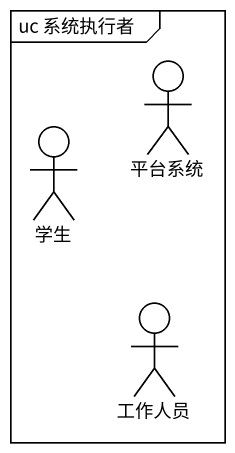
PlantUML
@startuml
mainframe uc 系统执行者
actor 平台系统
actor 学生
actor 工作人员
@enduml
